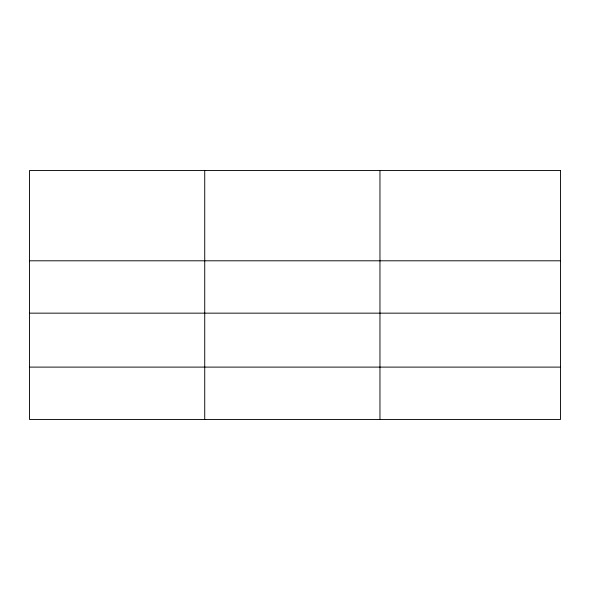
<?xml version="1.0" encoding="UTF-8"?>
<svg xmlns="http://www.w3.org/2000/svg" width="590" height="590" viewBox="0 0 590 590"><rect width="100%" height="100%" fill="white"/><g stroke="black" fill="none" stroke-linecap="round" stroke-linejoin="round"><path stroke-width="0.89" d="M29.5 260.795L560.5 260.795M29.5 313.157L560.5 313.157M29.5 367.105L560.5 367.105M379.96 170.532L379.96 419.468M204.73 170.532L204.73 419.468M560.5 170.532L29.5 170.532L29.5 419.468L560.5 419.468L560.5 170.532"/></g></svg>
